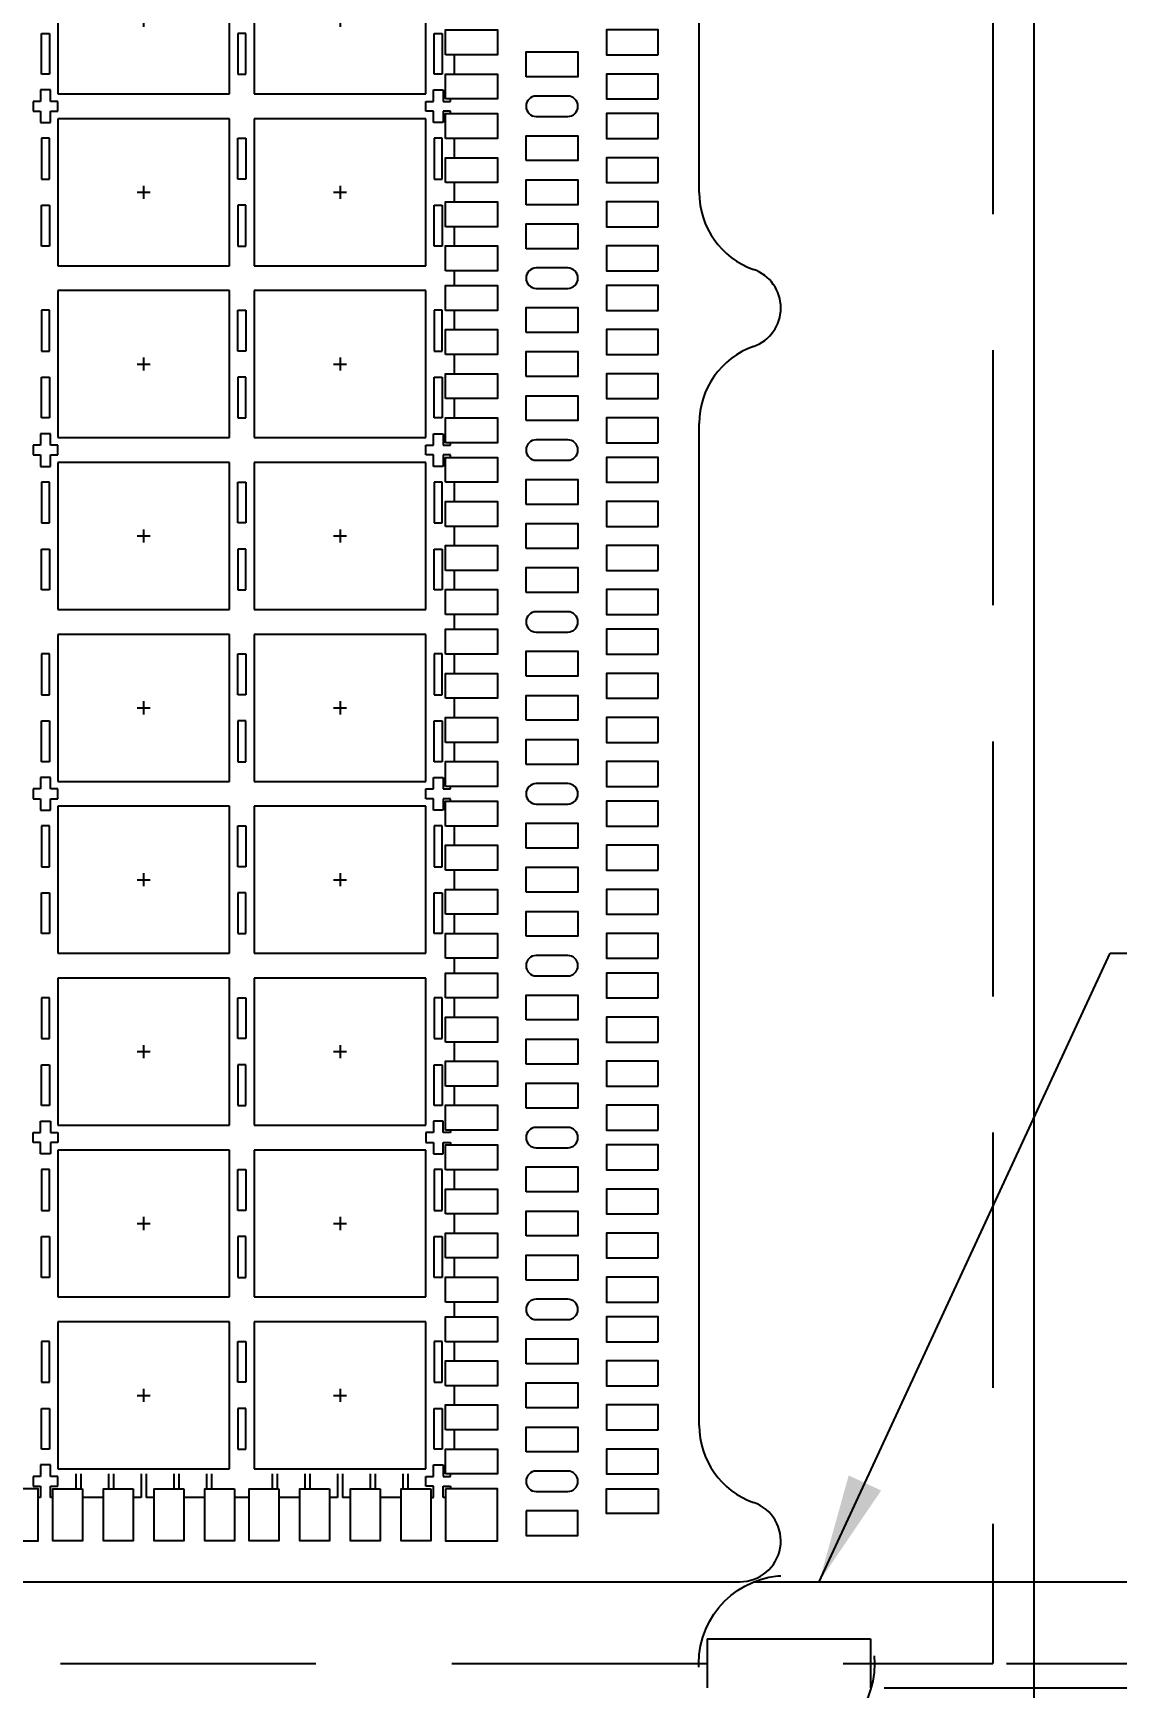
# Model space of a CAD drawing. Header units: millimetres. Extents: x 404.3 to 412.54, y 108.23 to 113.92.
# Drawn here: x 408.727 to 409.524, y 109.1 to 110.316 of the extents above; entities that cross this region are included whole.
import ezdxf

# ---------------------------------------------------------------- set-up
doc = ezdxf.new("R2010")
doc.units = ezdxf.units.MM
doc.header["$LTSCALE"] = 0.5
doc.header["$PDMODE"] = 98
for name, pattern in [('CENTER', [50.8, 31.75, -6.35, 6.35, -6.35]), ('HIDDEN', [0.375, 0.25, -0.125]), ('PHANTOM2', [31.75, 15.875, -3.175, 3.175, -3.175, 3.175, -3.175])]:
    doc.linetypes.add(name, pattern=pattern)
for name, color, linetype in [('1', 7, 'Continuous'), ('1D', 4, 'Continuous'), ('BTM', 7, 'HIDDEN'), ('CEN', 2, 'CENTER'), ('DIM', 3, 'Continuous'), ('PKG', 1, 'PHANTOM2')]:
    doc.layers.add(name, color=color, linetype=linetype)
doc.styles.add('SIMPLEX', font='simplex.shx', dxfattribs={"bigfont": 'AllInOneBig.shx'})
doc.dimstyles.new('Standard2', dxfattribs={"dimtxt": 0.06, "dimasz": 0.08, "dimexe": 0.01, "dimexo": 0.01, "dimgap": 0.027, "dimtad": 1, "dimdec": 3, "dimlfac": 16.666667, "dimrnd": 5e-05, "dimzin": 1, "dimtxsty": 'SIMPLEX', "dimcen": 0.1905, "dimclrd": 256, "dimclre": 256, "dimclrt": 256, "dimazin": 3, "dimtp": 0.03, "dimtm": 0.05, "dimtfac": 0.8, "dimtdec": 3, "dimtmove": 0, "dimatfit": 3, "dimfxl": 0.05, "dimtzin": 4, "dimlwd": -1, "dimlwe": -1})

# ---------------------------------------------------------------- blocks, each defined once
blk = doc.blocks.new('*D15')
at = {"layer": '1D', "ltscale": 0.1, "transparency": 16777216}
blk.add_line((409.3465, 108.9616), (409.963, 108.9616), dxfattribs=at)
at = {"layer": 'Defpoints', "color": 0, "ltscale": 0.1, "transparency": 16777216}
for p in [(407.4376, 111.0196), (409.3365, 108.9616), (409.963, 108.9616)]:
    blk.add_point(p, dxfattribs=at)
at = {"layer": '1D', "ltscale": 0.1, "transparency": 16777216, "insert": (410.1386, 108.9616), "char_height": 0.06, "attachment_point": 5, "style": 'SIMPLEX'}
blk.add_mtext('\\A1;34.300', dxfattribs=at)
blk = doc.blocks.new('*D27')
at = {"layer": '1D', "transparency": 16777216}
for p, q in [((409.4425, 112.9576), (410.8102, 112.9576)), ((410.8002, 112.8776), (410.8002, 111.6918)), ((410.8002, 109.1976), (410.8002, 110.3835)), ((409.4425, 109.1176), (410.8102, 109.1176))]:
    blk.add_line(p, q, dxfattribs=at)
for points in [[(410.7869, 112.8776), (410.8136, 112.8776), (410.8002, 112.9576)], [(410.7869, 109.1976), (410.8136, 109.1976), (410.8002, 109.1176)]]:
    blk.add_solid(points, dxfattribs=at)
at = {"layer": 'Defpoints', "color": 0, "transparency": 16777216}
for p in [(409.4325, 112.9576), (409.4325, 109.1176), (410.8002, 109.1176)]:
    blk.add_point(p, dxfattribs=at)
at = {"layer": '1D', "transparency": 16777216, "insert": (410.8002, 111.0376), "char_height": 0.06, "attachment_point": 5, "rotation": 90, "style": 'SIMPLEX'}
blk.add_mtext('\\A1;64.000%%P0.500(TAPE WIDTH)', dxfattribs=at)
blk = doc.blocks.new('*D28')
at = {"layer": '1D', "transparency": 16777216}
for p, q in [((409.2566, 112.8616), (410.6311, 112.8616)), ((410.6211, 112.7816), (410.6211, 111.5366)), ((410.6211, 109.2576), (410.6211, 110.5026)), ((409.2566, 109.1776), (410.6311, 109.1776))]:
    blk.add_line(p, q, dxfattribs=at)
for points in [[(410.6078, 112.7816), (410.6345, 112.7816), (410.6211, 112.8616)], [(410.6078, 109.2576), (410.6345, 109.2576), (410.6211, 109.1776)]]:
    blk.add_solid(points, dxfattribs=at)
at = {"layer": 'Defpoints', "color": 0, "transparency": 16777216}
for p in [(409.2466, 112.8616), (409.2466, 109.1776), (410.6211, 109.1776)]:
    blk.add_point(p, dxfattribs=at)
at = {"layer": '1D', "transparency": 16777216, "insert": (410.6211, 111.0196), "char_height": 0.06, "attachment_point": 5, "rotation": 90, "style": 'SIMPLEX'}
blk.add_mtext('\\A1;59.3X61.4(MOLD PKG)', dxfattribs=at)
blk = doc.blocks.new('*D34')
at = {"layer": '1D', "transparency": 16777216}
for p, q in [((409.3525, 109.0996), (409.643, 109.0996)), ((409.643, 109.0996), (409.803, 109.0611)), ((409.803, 109.0611), (409.963, 109.0611))]:
    blk.add_line(p, q, dxfattribs=at)
at = {"layer": 'Defpoints', "color": 0, "transparency": 16777216}
for p in [(407.4376, 111.0196), (409.3425, 109.0996), (409.963, 109.0611)]:
    blk.add_point(p, dxfattribs=at)
at = {"layer": '1D', "transparency": 16777216, "insert": (410.1386, 109.0611), "char_height": 0.06, "attachment_point": 5, "style": 'SIMPLEX'}
blk.add_mtext('\\A1;32.000', dxfattribs=at)
blk = doc.blocks.new('*D35')
at = {"layer": '1D', "ltscale": 0.1, "transparency": 16777216}
blk.add_line((409.3425, 109.0896), (409.3425, 108.7519), dxfattribs=at)
at = {"layer": 'Defpoints', "color": 0, "ltscale": 0.1, "transparency": 16777216}
for p in [(407.4376, 111.0196), (409.3425, 109.0996), (409.3425, 108.7519)]:
    blk.add_point(p, dxfattribs=at)
at = {"layer": '1D', "ltscale": 0.1, "transparency": 16777216, "insert": (409.3425, 108.582), "char_height": 0.06, "attachment_point": 5, "rotation": 90, "style": 'SIMPLEX'}
blk.add_mtext('\\A1;{\\C256;31.747}', dxfattribs=at)
blk = doc.blocks.new('*U201')
at = {"layer": 'CEN', "ltscale": 0.005}
for p, q in [((0, 0.0048), (0, -0.0048)), ((-0.0048, 0), (0.0048, 0))]:
    blk.add_line(p, q, dxfattribs=at)
at = {"layer": 'PKG', "ltscale": 0.03}
blk.add_lwpolyline([(0.063, 0.054), (-0.063, 0.054), (-0.063, -0.054), (0.063, -0.054)], close=True, dxfattribs=at)
blk = doc.blocks.new('*U202')
at = {"layer": 'DIM', "color": 0, "linetype": 'ByBlock', "lineweight": -2, "transparency": 16777216}
for p in [(2.886, 1.0104), (3.0303, 1.0104), (2.886, 0.8841), (3.0303, 0.8841), (2.886, 0.7578), (3.0303, 0.7578), (2.886, 0.6315), (3.0303, 0.6315), (2.886, 0.5052), (3.0303, 0.5052), (2.886, 0.3789), (3.0303, 0.3789), (2.886, 0.2526), (3.0303, 0.2526), (2.886, 0.1263), (3.0303, 0.1263), (2.886, 0), (3.0303, 0)]:
    blk.add_blockref('*U201', p, dxfattribs=at)

msp = doc.modelspace()

# ---------------------------------------------------------------- linework, layer by layer
at = {"color": 2, "linetype": 'HIDDEN', "ltscale": 1.5}
msp.add_line((409.432459, 112.957642), (409.432459, 109.117642), dxfattribs=at)
for p, q in [((409.462459, 110.356642), (409.462459, 109.030938)), ((409.222459, 109.135642), (409.342459, 109.135642)), ((409.222459, 109.135642), (409.222459, 109.099642)), ((409.342459, 109.135642), (409.342459, 109.099642))]:
    msp.add_line(p, q)
at = {"ltscale": 0.03}
for points in [[(409.030339, 110.299642), (409.030339, 110.317942), (409.068439, 110.317942), (409.068439, 110.299642)], [(409.186639, 110.299642), (409.186639, 110.317942), (409.148539, 110.317942), (409.148539, 110.299642)], [(409.089439, 110.283442), (409.089439, 110.301742), (409.127539, 110.301742), (409.127539, 110.283442)], [(409.030339, 110.267242), (409.030339, 110.285542), (409.068439, 110.285542), (409.068439, 110.267242)], [(409.186639, 110.267242), (409.186639, 110.285542), (409.148539, 110.285542), (409.148539, 110.267242)], [(409.030339, 110.238142), (409.030339, 110.256442), (409.068439, 110.256442), (409.068439, 110.238142)], [(409.186639, 110.238142), (409.186639, 110.256442), (409.148539, 110.256442), (409.148539, 110.238142)], [(409.089439, 110.221942), (409.089439, 110.240242), (409.127539, 110.240242), (409.127539, 110.221942)], [(409.030339, 110.205742), (409.030339, 110.224042), (409.068439, 110.224042), (409.068439, 110.205742)], [(409.186639, 110.205742), (409.186639, 110.224042), (409.148539, 110.224042), (409.148539, 110.205742)], [(409.089439, 110.189542), (409.089439, 110.207842), (409.127539, 110.207842), (409.127539, 110.189542)], [(409.030339, 110.173342), (409.030339, 110.191642), (409.068439, 110.191642), (409.068439, 110.173342)], [(409.186639, 110.173342), (409.186639, 110.191642), (409.148539, 110.191642), (409.148539, 110.173342)], [(409.089439, 110.157142), (409.089439, 110.175442), (409.127539, 110.175442), (409.127539, 110.157142)], [(409.030339, 110.140942), (409.030339, 110.159242), (409.068439, 110.159242), (409.068439, 110.140942)], [(409.186639, 110.140942), (409.186639, 110.159242), (409.148539, 110.159242), (409.148539, 110.140942)], [(409.030339, 110.111842), (409.030339, 110.130142), (409.068439, 110.130142), (409.068439, 110.111842)], [(409.186639, 110.111842), (409.186639, 110.130142), (409.148539, 110.130142), (409.148539, 110.111842)], [(409.089439, 110.095642), (409.089439, 110.113942), (409.127539, 110.113942), (409.127539, 110.095642)], [(409.030339, 110.079442), (409.030339, 110.097742), (409.068439, 110.097742), (409.068439, 110.079442)], [(409.186639, 110.079442), (409.186639, 110.097742), (409.148539, 110.097742), (409.148539, 110.079442)], [(409.089439, 110.063242), (409.089439, 110.081542), (409.127539, 110.081542), (409.127539, 110.063242)], [(409.030339, 110.047042), (409.030339, 110.065342), (409.068439, 110.065342), (409.068439, 110.047042)], [(409.186639, 110.047042), (409.186639, 110.065342), (409.148539, 110.065342), (409.148539, 110.047042)], [(409.089439, 110.030842), (409.089439, 110.049142), (409.127539, 110.049142), (409.127539, 110.030842)], [(409.030339, 110.014642), (409.030339, 110.032942), (409.068439, 110.032942), (409.068439, 110.014642)], [(409.186639, 110.014642), (409.186639, 110.032942), (409.148539, 110.032942), (409.148539, 110.014642)], [(409.030339, 109.985542), (409.030339, 110.003842), (409.068439, 110.003842), (409.068439, 109.985542)], [(409.186639, 109.985542), (409.186639, 110.003842), (409.148539, 110.003842), (409.148539, 109.985542)], [(409.089439, 109.969342), (409.089439, 109.987642), (409.127539, 109.987642), (409.127539, 109.969342)], [(409.030339, 109.953142), (409.030339, 109.971442), (409.068439, 109.971442), (409.068439, 109.953142)], [(409.186639, 109.953142), (409.186639, 109.971442), (409.148539, 109.971442), (409.148539, 109.953142)], [(409.089439, 109.936942), (409.089439, 109.955242), (409.127539, 109.955242), (409.127539, 109.936942)], [(409.030339, 109.920742), (409.030339, 109.939042), (409.068439, 109.939042), (409.068439, 109.920742)], [(409.186639, 109.920742), (409.186639, 109.939042), (409.148539, 109.939042), (409.148539, 109.920742)], [(409.089439, 109.904542), (409.089439, 109.922842), (409.127539, 109.922842), (409.127539, 109.904542)], [(409.030339, 109.888342), (409.030339, 109.906642), (409.068439, 109.906642), (409.068439, 109.888342)], [(409.186639, 109.888342), (409.186639, 109.906642), (409.148539, 109.906642), (409.148539, 109.888342)], [(409.030339, 109.859242), (409.030339, 109.877542), (409.068439, 109.877542), (409.068439, 109.859242)], [(409.186639, 109.859242), (409.186639, 109.877542), (409.148539, 109.877542), (409.148539, 109.859242)], [(409.089439, 109.843042), (409.089439, 109.861342), (409.127539, 109.861342), (409.127539, 109.843042)], [(409.030339, 109.826842), (409.030339, 109.845142), (409.068439, 109.845142), (409.068439, 109.826842)], [(409.186639, 109.826842), (409.186639, 109.845142), (409.148539, 109.845142), (409.148539, 109.826842)], [(409.089439, 109.810642), (409.089439, 109.828942), (409.127539, 109.828942), (409.127539, 109.810642)], [(409.030339, 109.794442), (409.030339, 109.812742), (409.068439, 109.812742), (409.068439, 109.794442)], [(409.186639, 109.794442), (409.186639, 109.812742), (409.148539, 109.812742), (409.148539, 109.794442)], [(409.089439, 109.778242), (409.089439, 109.796542), (409.127539, 109.796542), (409.127539, 109.778242)], [(409.030339, 109.762042), (409.030339, 109.780342), (409.068439, 109.780342), (409.068439, 109.762042)], [(409.186639, 109.762042), (409.186639, 109.780342), (409.148539, 109.780342), (409.148539, 109.762042)], [(409.030339, 109.732942), (409.030339, 109.751242), (409.068439, 109.751242), (409.068439, 109.732942)], [(409.186639, 109.732942), (409.186639, 109.751242), (409.148539, 109.751242), (409.148539, 109.732942)], [(409.089439, 109.716742), (409.089439, 109.735042), (409.127539, 109.735042), (409.127539, 109.716742)], [(409.030339, 109.700542), (409.030339, 109.718842), (409.068439, 109.718842), (409.068439, 109.700542)], [(409.186639, 109.700542), (409.186639, 109.718842), (409.148539, 109.718842), (409.148539, 109.700542)], [(409.089439, 109.684342), (409.089439, 109.702642), (409.127539, 109.702642), (409.127539, 109.684342)], [(409.030339, 109.668142), (409.030339, 109.686442), (409.068439, 109.686442), (409.068439, 109.668142)], [(409.186639, 109.668142), (409.186639, 109.686442), (409.148539, 109.686442), (409.148539, 109.668142)], [(409.089439, 109.651942), (409.089439, 109.670242), (409.127539, 109.670242), (409.127539, 109.651942)], [(409.030339, 109.635742), (409.030339, 109.654042), (409.068439, 109.654042), (409.068439, 109.635742)], [(409.186639, 109.635742), (409.186639, 109.654042), (409.148539, 109.654042), (409.148539, 109.635742)], [(409.030339, 109.606642), (409.030339, 109.624942), (409.068439, 109.624942), (409.068439, 109.606642)], [(409.186639, 109.606642), (409.186639, 109.624942), (409.148539, 109.624942), (409.148539, 109.606642)], [(409.089439, 109.590442), (409.089439, 109.608742), (409.127539, 109.608742), (409.127539, 109.590442)], [(409.030339, 109.574242), (409.030339, 109.592542), (409.068439, 109.592542), (409.068439, 109.574242)], [(409.186639, 109.574242), (409.186639, 109.592542), (409.148539, 109.592542), (409.148539, 109.574242)], [(409.089439, 109.558042), (409.089439, 109.576342), (409.127539, 109.576342), (409.127539, 109.558042)], [(409.030339, 109.541842), (409.030339, 109.560142), (409.068439, 109.560142), (409.068439, 109.541842)], [(409.186639, 109.541842), (409.186639, 109.560142), (409.148539, 109.560142), (409.148539, 109.541842)], [(409.089439, 109.525642), (409.089439, 109.543942), (409.127539, 109.543942), (409.127539, 109.525642)], [(409.030339, 109.509442), (409.030339, 109.527742), (409.068439, 109.527742), (409.068439, 109.509442)], [(409.186639, 109.509442), (409.186639, 109.527742), (409.148539, 109.527742), (409.148539, 109.509442)], [(409.030339, 109.480342), (409.030339, 109.498642), (409.068439, 109.498642), (409.068439, 109.480342)], [(409.186639, 109.480342), (409.186639, 109.498642), (409.148539, 109.498642), (409.148539, 109.480342)], [(409.089439, 109.464142), (409.089439, 109.482442), (409.127539, 109.482442), (409.127539, 109.464142)], [(409.030339, 109.447942), (409.030339, 109.466242), (409.068439, 109.466242), (409.068439, 109.447942)], [(409.186639, 109.447942), (409.186639, 109.466242), (409.148539, 109.466242), (409.148539, 109.447942)], [(409.089439, 109.431742), (409.089439, 109.450042), (409.127539, 109.450042), (409.127539, 109.431742)], [(409.030339, 109.415542), (409.030339, 109.433842), (409.068439, 109.433842), (409.068439, 109.415542)], [(409.186639, 109.415542), (409.186639, 109.433842), (409.148539, 109.433842), (409.148539, 109.415542)], [(409.089439, 109.399342), (409.089439, 109.417642), (409.127539, 109.417642), (409.127539, 109.399342)], [(409.030339, 109.383142), (409.030339, 109.401442), (409.068439, 109.401442), (409.068439, 109.383142)], [(409.186639, 109.383142), (409.186639, 109.401442), (409.148539, 109.401442), (409.148539, 109.383142)], [(409.030339, 109.354042), (409.030339, 109.372342), (409.068439, 109.372342), (409.068439, 109.354042)], [(409.186639, 109.354042), (409.186639, 109.372342), (409.148539, 109.372342), (409.148539, 109.354042)], [(409.089439, 109.337842), (409.089439, 109.356142), (409.127539, 109.356142), (409.127539, 109.337842)], [(409.030339, 109.321642), (409.030339, 109.339942), (409.068439, 109.339942), (409.068439, 109.321642)], [(409.186639, 109.321642), (409.186639, 109.339942), (409.148539, 109.339942), (409.148539, 109.321642)], [(409.089439, 109.305442), (409.089439, 109.323742), (409.127539, 109.323742), (409.127539, 109.305442)], [(409.030339, 109.289242), (409.030339, 109.307542), (409.068439, 109.307542), (409.068439, 109.289242)], [(409.186639, 109.289242), (409.186639, 109.307542), (409.148539, 109.307542), (409.148539, 109.289242)], [(409.089439, 109.273042), (409.089439, 109.291342), (409.127539, 109.291342), (409.127539, 109.273042)], [(409.030339, 109.256842), (409.030339, 109.275142), (409.068439, 109.275142), (409.068439, 109.256842)], [(409.186639, 109.256842), (409.186639, 109.275142), (409.148539, 109.275142), (409.148539, 109.256842)], [(408.709039, 109.246042), (408.709039, 109.207642), (408.730939, 109.207642), (408.730939, 109.246042)], [(408.763639, 109.246042), (408.763639, 109.207642), (408.741739, 109.207642), (408.741739, 109.246042)], [(408.800839, 109.246042), (408.800839, 109.207642), (408.778939, 109.207642), (408.778939, 109.246042)], [(408.838039, 109.246042), (408.838039, 109.207642), (408.816139, 109.207642), (408.816139, 109.246042)], [(408.875239, 109.246042), (408.875239, 109.207642), (408.853339, 109.207642), (408.853339, 109.246042)], [(408.907939, 109.246042), (408.907939, 109.207642), (408.886039, 109.207642), (408.886039, 109.246042)], [(408.945139, 109.246042), (408.945139, 109.207642), (408.923239, 109.207642), (408.923239, 109.246042)], [(408.982339, 109.246042), (408.982339, 109.207642), (408.960439, 109.207642), (408.960439, 109.246042)], [(409.019539, 109.246042), (409.019539, 109.207642), (408.997639, 109.207642), (408.997639, 109.246042)], [(409.030339, 109.246042), (409.030339, 109.207642), (409.068439, 109.207642), (409.068439, 109.246042)], [(409.186639, 109.246042), (409.186639, 109.227742), (409.148539, 109.227742), (409.148539, 109.246042)], [(409.089439, 109.229842), (409.089439, 109.211542), (409.127539, 109.211542), (409.127539, 109.229842)]]:
    msp.add_lwpolyline(points, close=True, dxfattribs=at)
for points in [[(409.120039, 110.269342), (409.096939, 110.269342, 0.41421356), (409.089439, 110.261842), (409.089439, 110.261842, 0.41421356), (409.096939, 110.254342), (409.120039, 110.254342, 0.41421356), (409.127539, 110.261842), (409.127539, 110.261842, 0.41421356)], [(409.120039, 110.143042), (409.096939, 110.143042, 0.41421356), (409.089439, 110.135542), (409.089439, 110.135542, 0.41421356), (409.096939, 110.128042), (409.120039, 110.128042, 0.41421356), (409.127539, 110.135542), (409.127539, 110.135542, 0.41421356)], [(409.120039, 110.016742), (409.096939, 110.016742, 0.41421356), (409.089439, 110.009242), (409.089439, 110.009242, 0.41421356), (409.096939, 110.001742), (409.120039, 110.001742, 0.41421356), (409.127539, 110.009242), (409.127539, 110.009242, 0.41421356)], [(409.120039, 109.890442), (409.096939, 109.890442, 0.41421356), (409.089439, 109.882942), (409.089439, 109.882942, 0.41421356), (409.096939, 109.875442), (409.120039, 109.875442, 0.41421356), (409.127539, 109.882942), (409.127539, 109.882942, 0.41421356)], [(409.120039, 109.764142), (409.096939, 109.764142, 0.41421356), (409.089439, 109.756642), (409.089439, 109.756642, 0.41421356), (409.096939, 109.749142), (409.120039, 109.749142, 0.41421356), (409.127539, 109.756642), (409.127539, 109.756642, 0.41421356)], [(409.120039, 109.637842), (409.096939, 109.637842, 0.41421356), (409.089439, 109.630342), (409.089439, 109.630342, 0.41421356), (409.096939, 109.622842), (409.120039, 109.622842, 0.41421356), (409.127539, 109.630342), (409.127539, 109.630342, 0.41421356)], [(409.120039, 109.511542), (409.096939, 109.511542, 0.41421356), (409.089439, 109.504042), (409.089439, 109.504042, 0.41421356), (409.096939, 109.496542), (409.120039, 109.496542, 0.41421356), (409.127539, 109.504042), (409.127539, 109.504042, 0.41421356)], [(409.120039, 109.385242), (409.096939, 109.385242, 0.41421356), (409.089439, 109.377742), (409.089439, 109.377742, 0.41421356), (409.096939, 109.370242), (409.120039, 109.370242, 0.41421356), (409.127539, 109.377742), (409.127539, 109.377742, 0.41421356)], [(409.120039, 109.258942), (409.096939, 109.258942, 0.41421356), (409.089439, 109.251442), (409.089439, 109.251442, 0.41421356), (409.096939, 109.243942), (409.120039, 109.243942, 0.41421356), (409.127539, 109.251442), (409.127539, 109.251442, 0.41421356)]]:
    msp.add_lwpolyline(points, format="xyb", close=True, dxfattribs=at)
at = {"layer": '1', "color": 4}
for centre, radius, start, end in [((409.276639, 110.198495), 0.06, 180, 250.528779), ((409.246639, 110.113642), 0.03, 289.471221, 70.528779), ((409.276639, 110.028789), 0.06, 109.471221, 180), ((409.276639, 109.292495), 0.06, 180, 250.528779), ((409.246639, 109.207642), 0.03, 270, 70.528779)]:
    msp.add_arc(centre, radius, start, end, dxfattribs=at)
at = {"layer": '1D', "linetype": 'CENTER'}
for p, q in [((409.216639, 110.198495), (409.216639, 110.934789)), ((409.216639, 109.292495), (409.216639, 110.028789))]:
    msp.add_line(p, q, dxfattribs=at)
at = {"layer": '1D'}
msp.add_line((405.628639, 109.177642), (409.246639, 109.177642), dxfattribs=at)
at = {"layer": '1D', "color": 2, "linetype": 'HIDDEN', "ltscale": 1.5}
msp.add_line((405.584939, 109.117642), (409.432459, 109.117642), dxfattribs=at)
at = {"layer": '1D', "linetype": 'HIDDEN', "ltscale": 0.2}
msp.add_circle((409.280956, 109.117642), 0.064581, dxfattribs=at)
at = {"layer": 'BTM', "ltscale": 0.03}
for p, q in [((409.036939, 110.285542), (409.036939, 110.299642)), ((409.036939, 110.224042), (409.036939, 110.238142)), ((409.036939, 110.191642), (409.036939, 110.205742)), ((409.036939, 110.159242), (409.036939, 110.173342)), ((409.036939, 110.130142), (409.036939, 110.140942)), ((409.036939, 110.097742), (409.036939, 110.111842)), ((409.036939, 110.065342), (409.036939, 110.079442)), ((409.036939, 110.032942), (409.036939, 110.047042)), ((409.036939, 109.971442), (409.036939, 109.985542)), ((409.036939, 109.939042), (409.036939, 109.953142)), ((409.036939, 109.906642), (409.036939, 109.920742)), ((409.036939, 109.877542), (409.036939, 109.888342)), ((409.036939, 109.845142), (409.036939, 109.859242)), ((409.036939, 109.812742), (409.036939, 109.826842)), ((409.036939, 109.780342), (409.036939, 109.794442)), ((409.036939, 109.718842), (409.036939, 109.732942)), ((409.036939, 109.686442), (409.036939, 109.700542)), ((409.036939, 109.654042), (409.036939, 109.668142)), ((409.036939, 109.624942), (409.036939, 109.635742)), ((409.036939, 109.592542), (409.036939, 109.606642)), ((409.036939, 109.560142), (409.036939, 109.574242)), ((409.036939, 109.527742), (409.036939, 109.541842)), ((409.036939, 109.466242), (409.036939, 109.480342)), ((409.036939, 109.433842), (409.036939, 109.447942)), ((409.036939, 109.401442), (409.036939, 109.415542)), ((409.036939, 109.372342), (409.036939, 109.383142)), ((409.036939, 109.339942), (409.036939, 109.354042)), ((409.036939, 109.307542), (409.036939, 109.321642)), ((409.036939, 109.275142), (409.036939, 109.289242)), ((408.758689, 109.256842), (408.758689, 109.246042)), ((408.758689, 109.256842), (408.758689, 109.246042)), ((408.762289, 109.256842), (408.762289, 109.246042)), ((408.782689, 109.256842), (408.782689, 109.246042)), ((408.786289, 109.256842), (408.786289, 109.246042)), ((408.806689, 109.256842), (408.806689, 109.239442)), ((408.810289, 109.256842), (408.810289, 109.239442)), ((408.830689, 109.256842), (408.830689, 109.246042)), ((408.834289, 109.256842), (408.834289, 109.246042)), ((408.854689, 109.256842), (408.854689, 109.246042)), ((408.858289, 109.256842), (408.858289, 109.246042)), ((408.902989, 109.256842), (408.902989, 109.246042)), ((408.902989, 109.256842), (408.902989, 109.246042)), ((408.906589, 109.256842), (408.906589, 109.246042)), ((408.926989, 109.256842), (408.926989, 109.246042)), ((408.930589, 109.256842), (408.930589, 109.246042)), ((408.950989, 109.256842), (408.950989, 109.239442)), ((408.954589, 109.256842), (408.954589, 109.239442)), ((408.974989, 109.256842), (408.974989, 109.246042)), ((408.978589, 109.256842), (408.978589, 109.246042)), ((408.998989, 109.256842), (408.998989, 109.246042)), ((409.002589, 109.256842), (409.002589, 109.246042)), ((408.778939, 109.239442), (408.763639, 109.239442)), ((408.806689, 109.239442), (408.800839, 109.239442)), ((408.816139, 109.239442), (408.810289, 109.239442)), ((408.853339, 109.239442), (408.838039, 109.239442)), ((408.886039, 109.239442), (408.875239, 109.239442)), ((408.923239, 109.239442), (408.907939, 109.239442)), ((408.950989, 109.239442), (408.945139, 109.239442)), ((408.960439, 109.239442), (408.954589, 109.239442)), ((408.997639, 109.239442), (408.982339, 109.239442))]:
    msp.add_line(p, q, dxfattribs=at)
for points in [[(408.733339, 110.315392), (408.739339, 110.315392), (408.739339, 110.285392), (408.733339, 110.285392)], [(408.883639, 110.315392), (408.877639, 110.315392), (408.877639, 110.285392), (408.883639, 110.285392)], [(409.021939, 110.315392), (409.027939, 110.315392), (409.027939, 110.285392), (409.021939, 110.285392)], [(408.733339, 110.208292), (408.739339, 110.208292), (408.739339, 110.238292), (408.733339, 110.238292)], [(408.883639, 110.208292), (408.877639, 110.208292), (408.877639, 110.238292), (408.883639, 110.238292)], [(409.021939, 110.208292), (409.027939, 110.208292), (409.027939, 110.238292), (409.021939, 110.238292)], [(408.733339, 110.189092), (408.739339, 110.189092), (408.739339, 110.159092), (408.733339, 110.159092)], [(408.883639, 110.189092), (408.877639, 110.189092), (408.877639, 110.159092), (408.883639, 110.159092)], [(409.021939, 110.189092), (409.027939, 110.189092), (409.027939, 110.159092), (409.021939, 110.159092)], [(408.733339, 110.081992), (408.739339, 110.081992), (408.739339, 110.111992), (408.733339, 110.111992)], [(408.883639, 110.081992), (408.877639, 110.081992), (408.877639, 110.111992), (408.883639, 110.111992)], [(409.021939, 110.081992), (409.027939, 110.081992), (409.027939, 110.111992), (409.021939, 110.111992)], [(408.733339, 110.062792), (408.739339, 110.062792), (408.739339, 110.032792), (408.733339, 110.032792)], [(408.883639, 110.062792), (408.877639, 110.062792), (408.877639, 110.032792), (408.883639, 110.032792)], [(409.021939, 110.062792), (409.027939, 110.062792), (409.027939, 110.032792), (409.021939, 110.032792)], [(408.733339, 109.955692), (408.739339, 109.955692), (408.739339, 109.985692), (408.733339, 109.985692)], [(408.883639, 109.955692), (408.877639, 109.955692), (408.877639, 109.985692), (408.883639, 109.985692)], [(409.021939, 109.955692), (409.027939, 109.955692), (409.027939, 109.985692), (409.021939, 109.985692)], [(408.733339, 109.936492), (408.739339, 109.936492), (408.739339, 109.906492), (408.733339, 109.906492)], [(408.883639, 109.936492), (408.877639, 109.936492), (408.877639, 109.906492), (408.883639, 109.906492)], [(409.021939, 109.936492), (409.027939, 109.936492), (409.027939, 109.906492), (409.021939, 109.906492)], [(408.733339, 109.829392), (408.739339, 109.829392), (408.739339, 109.859392), (408.733339, 109.859392)], [(408.883639, 109.829392), (408.877639, 109.829392), (408.877639, 109.859392), (408.883639, 109.859392)], [(409.021939, 109.829392), (409.027939, 109.829392), (409.027939, 109.859392), (409.021939, 109.859392)], [(408.733339, 109.810192), (408.739339, 109.810192), (408.739339, 109.780192), (408.733339, 109.780192)], [(408.883639, 109.810192), (408.877639, 109.810192), (408.877639, 109.780192), (408.883639, 109.780192)], [(409.021939, 109.810192), (409.027939, 109.810192), (409.027939, 109.780192), (409.021939, 109.780192)], [(408.733339, 109.703092), (408.739339, 109.703092), (408.739339, 109.733092), (408.733339, 109.733092)], [(408.883639, 109.703092), (408.877639, 109.703092), (408.877639, 109.733092), (408.883639, 109.733092)], [(409.021939, 109.703092), (409.027939, 109.703092), (409.027939, 109.733092), (409.021939, 109.733092)], [(408.733339, 109.683892), (408.739339, 109.683892), (408.739339, 109.653892), (408.733339, 109.653892)], [(408.883639, 109.683892), (408.877639, 109.683892), (408.877639, 109.653892), (408.883639, 109.653892)], [(409.021939, 109.683892), (409.027939, 109.683892), (409.027939, 109.653892), (409.021939, 109.653892)], [(408.733339, 109.576792), (408.739339, 109.576792), (408.739339, 109.606792), (408.733339, 109.606792)], [(408.883639, 109.576792), (408.877639, 109.576792), (408.877639, 109.606792), (408.883639, 109.606792)], [(409.021939, 109.576792), (409.027939, 109.576792), (409.027939, 109.606792), (409.021939, 109.606792)], [(408.733339, 109.557592), (408.739339, 109.557592), (408.739339, 109.527592), (408.733339, 109.527592)], [(408.883639, 109.557592), (408.877639, 109.557592), (408.877639, 109.527592), (408.883639, 109.527592)], [(409.021939, 109.557592), (409.027939, 109.557592), (409.027939, 109.527592), (409.021939, 109.527592)], [(408.733339, 109.450492), (408.739339, 109.450492), (408.739339, 109.480492), (408.733339, 109.480492)], [(408.883639, 109.450492), (408.877639, 109.450492), (408.877639, 109.480492), (408.883639, 109.480492)], [(409.021939, 109.450492), (409.027939, 109.450492), (409.027939, 109.480492), (409.021939, 109.480492)], [(408.733339, 109.431292), (408.739339, 109.431292), (408.739339, 109.401292), (408.733339, 109.401292)], [(408.883639, 109.431292), (408.877639, 109.431292), (408.877639, 109.401292), (408.883639, 109.401292)], [(409.021939, 109.431292), (409.027939, 109.431292), (409.027939, 109.401292), (409.021939, 109.401292)], [(408.733339, 109.324192), (408.739339, 109.324192), (408.739339, 109.354192), (408.733339, 109.354192)], [(408.883639, 109.324192), (408.877639, 109.324192), (408.877639, 109.354192), (408.883639, 109.354192)], [(409.021939, 109.324192), (409.027939, 109.324192), (409.027939, 109.354192), (409.021939, 109.354192)], [(408.733339, 109.304992), (408.739339, 109.304992), (408.739339, 109.274992), (408.733339, 109.274992)], [(408.883639, 109.304992), (408.877639, 109.304992), (408.877639, 109.274992), (408.883639, 109.274992)], [(409.021939, 109.304992), (409.027939, 109.304992), (409.027939, 109.274992), (409.021939, 109.274992)]]:
    msp.add_lwpolyline(points, close=True, dxfattribs=at)
for points in [[(408.739939, 110.249842), (408.739939, 110.258242), (408.745339, 110.258242), (408.745339, 110.265442), (408.739939, 110.265442), (408.739939, 110.273842), (408.732739, 110.273842), (408.732739, 110.265442), (408.727339, 110.265442), (408.727339, 110.258242), (408.732739, 110.258242), (408.732739, 110.249842), (408.739939, 110.249842)], [(409.033939, 110.256442), (409.033939, 110.258242), (409.028539, 110.258242), (409.028539, 110.249842), (409.021339, 110.249842), (409.021339, 110.258242), (409.015939, 110.258242), (409.015939, 110.265442), (409.021339, 110.265442), (409.021339, 110.273842), (409.028539, 110.273842), (409.028539, 110.265442), (409.033939, 110.265442), (409.033939, 110.267242)], [(408.739939, 109.997242), (408.739939, 110.005642), (408.745339, 110.005642), (408.745339, 110.012842), (408.739939, 110.012842), (408.739939, 110.021242), (408.732739, 110.021242), (408.732739, 110.012842), (408.727339, 110.012842), (408.727339, 110.005642), (408.732739, 110.005642), (408.732739, 109.997242), (408.739939, 109.997242)], [(409.033939, 110.003842), (409.033939, 110.005642), (409.028539, 110.005642), (409.028539, 109.997242), (409.021339, 109.997242), (409.021339, 110.005642), (409.015939, 110.005642), (409.015939, 110.012842), (409.021339, 110.012842), (409.021339, 110.021242), (409.028539, 110.021242), (409.028539, 110.012842), (409.033939, 110.012842), (409.033939, 110.014642)], [(408.739939, 109.744642), (408.739939, 109.753042), (408.745339, 109.753042), (408.745339, 109.760242), (408.739939, 109.760242), (408.739939, 109.768642), (408.732739, 109.768642), (408.732739, 109.760242), (408.727339, 109.760242), (408.727339, 109.753042), (408.732739, 109.753042), (408.732739, 109.744642), (408.739939, 109.744642)], [(409.033939, 109.751242), (409.033939, 109.753042), (409.028539, 109.753042), (409.028539, 109.744642), (409.021339, 109.744642), (409.021339, 109.753042), (409.015939, 109.753042), (409.015939, 109.760242), (409.021339, 109.760242), (409.021339, 109.768642), (409.028539, 109.768642), (409.028539, 109.760242), (409.033939, 109.760242), (409.033939, 109.762042)], [(408.739939, 109.516042), (408.739939, 109.507642), (408.745339, 109.507642), (408.745339, 109.500442), (408.739939, 109.500442), (408.739939, 109.492042), (408.732739, 109.492042), (408.732739, 109.500442), (408.727339, 109.500442), (408.727339, 109.507642), (408.732739, 109.507642), (408.732739, 109.516042), (408.739939, 109.516042)], [(409.033939, 109.509442), (409.033939, 109.507642), (409.028539, 109.507642), (409.028539, 109.516042), (409.021339, 109.516042), (409.021339, 109.507642), (409.015939, 109.507642), (409.015939, 109.500442), (409.021339, 109.500442), (409.021339, 109.492042), (409.028539, 109.492042), (409.028539, 109.500442), (409.033939, 109.500442), (409.033939, 109.498642)], [(408.741739, 109.239442), (408.739939, 109.239442), (408.739939, 109.247842), (408.745339, 109.247842), (408.745339, 109.255042), (408.739939, 109.255042), (408.739939, 109.263442), (408.732739, 109.263442), (408.732739, 109.255042), (408.727339, 109.255042), (408.727339, 109.247842), (408.732739, 109.247842), (408.732739, 109.239442), (408.730939, 109.239442)], [(409.019539, 109.239442), (409.021339, 109.239442), (409.021339, 109.247842), (409.015939, 109.247842), (409.015939, 109.255042), (409.021339, 109.255042), (409.021339, 109.263442), (409.028539, 109.263442), (409.028539, 109.255042), (409.033939, 109.255042), (409.033939, 109.256842)], [(409.030339, 109.239442), (409.028539, 109.239442), (409.028539, 109.247842), (409.033939, 109.247842), (409.033939, 109.246042)]]:
    msp.add_lwpolyline(points, dxfattribs=at)

# ---------------------------------------------------------------- block references
at = {"layer": 'DIM'}
msp.add_blockref('*U202', (405.922489, 109.314592), dxfattribs=at)

# ---------------------------------------------------------------- dimensions: what is measured, and where the dimension line sits
at = {"layer": '1D'}
for base, p1, p2, text, picture, middle in [((410.800242, 109.117642), (409.432459, 112.957642), (409.432459, 109.117642), '64.000%%P0.500(TAPE WIDTH)', '*D27', (410.800242, 111.037642)), ((410.621149, 109.177642), (409.246639, 112.861642), (409.246639, 109.177642), '59.3X61.4(MOLD PKG)', '*D28', (410.621149, 111.019642))]:
    dim = msp.add_linear_dim(base=base, p1=p1, p2=p2, angle=90, text=text, dimstyle='Standard2', dxfattribs=at)
    dim.commit()
    dim.dimension.update_dxf_attribs({"geometry": picture, "text_midpoint": middle})
at = {"layer": '1D', "color": 1, "ltscale": 0.1}
dim = msp.add_ordinate_dim(feature_location=(409.336471, 108.961642), offset=(0.62656, 0), dtype=0, origin=(407.437639, 111.019642), dimstyle='Standard2', override={"dimarcsym": 1}, dxfattribs=at)
dim.commit()
dim.dimension.update_dxf_attribs({"geometry": '*D15', "text_midpoint": (410.138603, 108.961642)})
at = {"layer": '1D'}
dim = msp.add_ordinate_dim(feature_location=(409.342459, 109.099642), offset=(0.620573, -0.038516), dtype=0, origin=(407.437639, 111.019642), dimstyle='Standard2', dxfattribs=at)
dim.commit()
dim.dimension.update_dxf_attribs({"geometry": '*D34', "text_midpoint": (410.138603, 109.061126)})
at = {"layer": '1D', "color": 4, "ltscale": 0.1}
dim = msp.add_ordinate_dim(feature_location=(409.342459, 109.099642), offset=(0, -0.347755), dtype=1, origin=(407.437639, 111.019642), text='{\\C256;<>}', dimstyle='Standard2', override={"dimarcsym": 1}, dxfattribs=at)
dim.commit()
dim.dimension.update_dxf_attribs({"geometry": '*D35', "text_midpoint": (409.342459, 108.58203)})

# ---------------------------------------------------------------- leaders
at = {"layer": '1D', "ltscale": 0.1}
msp.add_leader([(409.304846, 109.177642), (409.518667, 109.639597), (410.087756, 109.639597)], dimstyle='Standard2', override={"dimgap": 0.027, "dimtad": 0}, dxfattribs=at)

doc.saveas('drawing.dxf')
